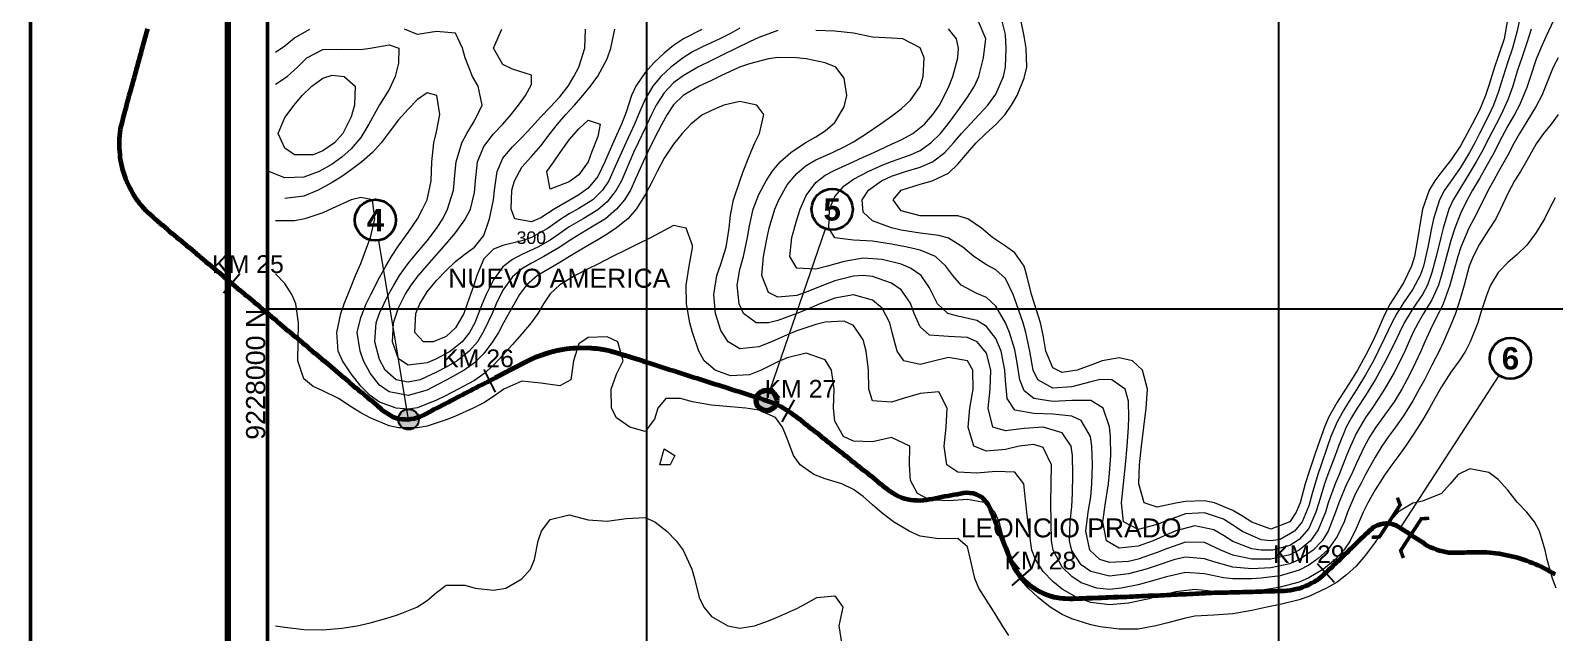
# Model space of a CAD drawing. Header units: metres. Extents: x 360050 to 393690, y 9180000 to 9233950.
# Drawn here: x 360050 to 364873, y 9226974 to 9228881 of the extents above; entities that cross this region are included whole.
import ezdxf
from ezdxf.enums import TextEntityAlignment as Align

# ---------------------------------------------------------------- set-up
doc = ezdxf.new("R2010")
doc.units = ezdxf.units.M
doc.header["$LTSCALE"] = 0.25
for name, color, linetype in [('CUADRICULA', 9, 'CONTINUOUS'), ('LOCALIDADES', 7, 'CONTINUOUS'), ('PROGRESIVAS', 5, 'CONTINUOUS'), ('TEXTOS', 7, 'CONTINUOUS')]:
    doc.layers.add(name, color=color, linetype=linetype)
for name, color, linetype, lineweight in [('CURVAS', 9, 'CONTINUOUS', 9), ('CURVAS-MAESTRAS', 8, 'CONTINUOUS', 18), ('EJE-VIA', 5, 'CONTINUOUS', 60), ('LLAMADAS', 30, 'CONTINUOUS', 18), ('MARCO', 7, 'CONTINUOUS', 50), ('TITULOS', 160, 'CONTINUOUS', 35)]:
    doc.layers.add(name, color=color, linetype=linetype, lineweight=lineweight)
doc.layers.add('R-INTERFERENCIAS', color=3, linetype='CONTINUOUS', true_color=0x00c800)
doc.layers.add('R-PUENTES', color=1, linetype='CONTINUOUS', true_color=0xe60000)
doc.layers.add('R-INUNDACION', color=150, linetype='CONTINUOUS', lineweight=100, true_color=0x286edc)
doc.layers.add('R-PREDIOS', color=30, linetype='CONTINUOUS', lineweight=100, true_color=0xe68200)
doc.styles.get("Standard").update_dxf_attribs({"font": 'arial.ttf'})
doc.styles.add('TITULOS', font='arialbd.ttf')

msp = doc.modelspace()

# ---------------------------------------------------------------- hatches: boundary and pattern name
at = {"layer": 'R-INTERFERENCIAS'}
h = msp.add_hatch(color=256, dxfattribs=at)
edge = h.paths.add_edge_path()
edge.add_arc((361246.4, 9227649.3), 32.5, 0, 360)
at = {"layer": 'R-INUNDACION'}
h = msp.add_hatch(color=256, dxfattribs=at)
edge = h.paths.add_edge_path()
edge.add_arc((362378.9, 9227709.3), 32.5, 0, 360)

# ---------------------------------------------------------------- linework, layer by layer
at = {"layer": 'CUADRICULA'}
for p, q in [((362000, 9223300), (362000, 9233550)), ((364000, 9223300), (364000, 9233550)), ((360800, 9228000), (375100, 9228000))]:
    msp.add_line(p, q, dxfattribs=at)
at = {"layer": 'CURVAS'}
for points in [[(360825, 9228812.9), (360855, 9228832.2), (360885, 9228858.5), (360933.5, 9228885)], [(364884.6, 9228615), (364862, 9228585), (364837.9, 9228555), (364815, 9228522.3), (364785, 9228469.2), (364765.2, 9228435), (364746.7, 9228405), (364725, 9228365.1), (364702.4, 9228315), (364686.8, 9228285), (364665, 9228251.2), (364635, 9228204.3), (364615.7, 9228165), (364603, 9228135), (364586.5, 9228075), (364575, 9228034.1), (364559.8, 9227985), (364545, 9227948.6), (364521.8, 9227895), (364507.6, 9227865), (364485, 9227821), (364461.1, 9227775), (364445, 9227745), (364425, 9227708.6), (364395, 9227660.1), (364369.6, 9227625), (364347.5, 9227595), (364326.8, 9227565), (364305, 9227529.8), (364275.1, 9227475), (364259.6, 9227445), (364243.4, 9227415), (364217.6, 9227355), (364206.8, 9227325), (364185, 9227278.7), (364155, 9227236.3), (364125, 9227208.2), (364095, 9227187.3), (364065, 9227172.1), (364005, 9227153.6), (363945, 9227146.1), (363915, 9227143.9), (363855, 9227143.9), (363825, 9227147.2), (363765, 9227159.9), (363705, 9227164.1), (363645, 9227150.5), (363615, 9227141.7), (363555, 9227125.7), (363501.8, 9227115), (363465, 9227111), (363424.6, 9227115), (363375, 9227131.8), (363345, 9227151.5), (363315, 9227181.7), (363286.3, 9227235), (363280.7, 9227265), (363279.5, 9227325), (363278.7, 9227385), (363279.6, 9227445), (363280.6, 9227505), (363255, 9227560.2), (363225, 9227569.7), (363179.2, 9227565), (363135, 9227554.1), (363075, 9227548.4), (363035.6, 9227565), (363017.4, 9227625), (363022.8, 9227685), (363033, 9227745), (363031.7, 9227805), (363015, 9227835), (362955, 9227845.2), (362912, 9227835), (362865, 9227823.3), (362813.3, 9227835), (362792.8, 9227865), (362776.4, 9227925), (362769.1, 9227955), (362745, 9228001.5), (362715, 9228026.5), (362655, 9228044.2), (362595, 9228033.8), (362547.5, 9228015), (362505, 9227996.8), (362475, 9227984.5), (362415, 9227962.7), (362385, 9227954.7), (362346.5, 9227955), (362306.3, 9227985), (362292.6, 9228015), (362286.2, 9228075), (362295, 9228124.1), (362306.2, 9228165), (362319.3, 9228225), (362325, 9228262.4), (362336.5, 9228315), (362355, 9228361.9), (362377.8, 9228405), (362397.6, 9228435), (362422.7, 9228465), (362456.1, 9228495), (362501.8, 9228525), (362535, 9228544.9), (362565, 9228563.8), (362595, 9228589.7), (362625, 9228639), (362633.8, 9228675), (362625, 9228730.3), (362598.7, 9228765), (362565, 9228779.2), (362505, 9228791.1), (362474.4, 9228795), (362415, 9228795.5), (362385, 9228791.3), (362325, 9228775.9), (362294.1, 9228765), (362235, 9228737.9), (362205, 9228723.3), (362165.8, 9228705), (362115, 9228675.1), (362085, 9228645.8), (362064.8, 9228615), (362048.2, 9228585), (362025, 9228540.5), (362002.7, 9228495), (361988.7, 9228465), (361965, 9228411), (361948.4, 9228375), (361929.9, 9228345), (361905, 9228315), (361869.2, 9228285), (361820.3, 9228255), (361785, 9228234.1), (361755, 9228214.7), (361725, 9228194.7), (361674.6, 9228165), (361635, 9228144.2), (361605, 9228126.5), (361575, 9228101.2), (361545, 9228058.3), (361523.9, 9228015), (361510.5, 9227985), (361485, 9227929.7), (361464.4, 9227895), (361438.6, 9227865), (361400.5, 9227835), (361365, 9227814.6), (361335, 9227798.7), (361282.8, 9227775), (361245, 9227766.8), (361207.3, 9227775), (361172.9, 9227805), (361155, 9227838.9), (361140, 9227895), (361144.3, 9227955), (361155, 9227986.1), (361183.1, 9228045), (361199.6, 9228075), (361218.2, 9228105), (361245, 9228142.7), (361275, 9228179.1), (361305, 9228214.8), (361335, 9228254.2), (361354.6, 9228285), (361370.2, 9228315), (361388.2, 9228375), (361393.9, 9228435), (361397.2, 9228465), (361414.7, 9228525), (361430.5, 9228555), (361455, 9228594.7), (361479.6, 9228645), (361466.4, 9228705), (361449.1, 9228735), (361425.6, 9228795), (361417.4, 9228825), (361395, 9228873.2), (361335, 9228878.6), (361275, 9228868.4), (361233.3, 9228885)], [(362415, 9228881.7), (362355, 9228859.5), (362325, 9228845), (362284.4, 9228825), (362235, 9228800.9), (362205, 9228786.5), (362161.8, 9228765), (362115, 9228738), (362085, 9228715), (362055, 9228683.9), (362029.6, 9228645), (362014.9, 9228615), (361995, 9228572), (361973, 9228525), (361958.8, 9228495), (361935, 9228439.6), (361920.1, 9228405), (361903.9, 9228375), (361875, 9228338.1), (361845, 9228312.8), (361798.5, 9228285), (361755, 9228259.2), (361725, 9228238.3), (361695, 9228217.4), (361655.6, 9228195), (361605, 9228171.7), (361575, 9228155.9), (361545, 9228132.4), (361515, 9228091.7), (361492.2, 9228045), (361479.9, 9228015), (361455.7, 9227955), (361439.1, 9227925), (361415.7, 9227895), (361378.7, 9227865), (361335, 9227841.4), (361305, 9227828.7), (361245, 9227820.8), (361215, 9227840.7), (361195.2, 9227895), (361198.6, 9227955), (361215, 9228002.5), (361236.1, 9228045), (361255.1, 9228075), (361277.6, 9228105), (361305, 9228136.9), (361335, 9228170.7), (361365, 9228205), (361395, 9228240.6), (361425, 9228281.9), (361442, 9228315), (361455, 9228367.9), (361458.1, 9228405), (361464.7, 9228465), (361485, 9228514.3), (361515, 9228553.6), (361545, 9228585), (361571.5, 9228615), (361594.7, 9228645), (361616, 9228675), (361635, 9228710.3), (361635, 9228740.1), (361575, 9228758.3), (361545, 9228773.8), (361515, 9228825), (361541.1, 9228885)], [(362175, 9228883.9), (362116.4, 9228855), (362085, 9228834), (362055, 9228809.2), (362025, 9228780.7), (361995, 9228748.4), (361965.5, 9228705), (361951.6, 9228675), (361935, 9228622.8), (361920.2, 9228585), (361905, 9228549.8), (361879.9, 9228495), (361867.1, 9228465), (361845, 9228419), (361815, 9228381.9), (361785, 9228360.4), (361755, 9228343.2), (361706.7, 9228315), (361665, 9228288.3), (361635, 9228275.5), (361582.9, 9228285), (361571, 9228315), (361573.4, 9228375), (361581.3, 9228405), (361605, 9228448.3), (361635, 9228482.2), (361665, 9228516.2), (361694.4, 9228555), (361717.8, 9228585), (361744.1, 9228615), (361771.8, 9228645), (361798.1, 9228675), (361822.3, 9228705), (361845, 9228736.7), (361875, 9228791.5), (361886.8, 9228825), (361899.1, 9228885)], [(364884.2, 9228795), (364869, 9228765), (364845, 9228706.8), (364832.7, 9228675), (364815, 9228641.1), (364785, 9228593.3), (364761.7, 9228555), (364745.6, 9228525), (364725, 9228486.2), (364695.9, 9228435), (364679.5, 9228405), (364663.2, 9228375), (364635, 9228320), (364617.2, 9228285), (364602, 9228255), (364576.8, 9228195), (364566.8, 9228165), (364549.8, 9228105), (364541.9, 9228075), (364520.8, 9228015), (364506.2, 9227985), (364485, 9227943.6), (364462.8, 9227895), (364449.9, 9227865), (364425, 9227811.9), (364405.9, 9227775), (364389.4, 9227745), (364365, 9227705.1), (364335, 9227662.9), (364307.4, 9227625), (364288.4, 9227595), (364271.6, 9227565), (364245, 9227508.2), (364230.1, 9227475), (364215, 9227444.1), (364190.3, 9227385), (364179.9, 9227355), (364156.1, 9227295), (364137.6, 9227265), (364109.6, 9227235), (364065.9, 9227205), (364035, 9227191.5), (363975, 9227178.9), (363915, 9227176.1), (363855, 9227180.9), (363795, 9227197.9), (363765, 9227208.1), (363705, 9227212.7), (363671.8, 9227205), (363615, 9227186), (363580.5, 9227175), (363525, 9227159.9), (363465, 9227152.9), (363405, 9227167.2), (363375, 9227188.7), (363345, 9227233.7), (363337.9, 9227265), (363339.9, 9227325), (363345, 9227373.2), (363347.4, 9227415), (363348.4, 9227475), (363348, 9227535), (363343.5, 9227565), (363315, 9227606.8), (363255, 9227624.9), (363195, 9227620.8), (363135, 9227612.8), (363095.9, 9227625), (363080.4, 9227685), (363087.3, 9227745), (363089.1, 9227805), (363075, 9227859.5), (363045.6, 9227895), (363015, 9227908.3), (362955, 9227911.5), (362895, 9227916.6), (362865, 9227942.2), (362846.8, 9227985), (362835, 9228017), (362805, 9228060.1), (362775, 9228080.9), (362715, 9228101.8), (362685, 9228105.1), (362655, 9228103.3), (362595, 9228088.4), (362559.9, 9228075), (362505, 9228052.3), (362475, 9228042.2), (362415, 9228036.6), (362385, 9228050.9), (362364.3, 9228105), (362369.7, 9228165), (362381.3, 9228225), (362387.9, 9228255), (362405.6, 9228315), (362417.9, 9228345), (362445, 9228392.3), (362475, 9228428.6), (362505, 9228453.4), (362535, 9228471.4), (362588.4, 9228495), (362625, 9228512.4), (362655, 9228528.6), (362695.8, 9228555), (362739, 9228585), (362775, 9228610.3), (362805, 9228632.8), (362835, 9228660.1), (362865, 9228704), (362874.9, 9228735), (362878.3, 9228795), (362865, 9228826.7), (362810.1, 9228855), (362775, 9228856.6), (362715, 9228860.4), (362655, 9228872.4), (362595, 9228879.5), (362535, 9228881.7)], [(364799.4, 9228885), (364785, 9228842.4), (364769.1, 9228795), (364755, 9228752.9), (364741.1, 9228705), (364725, 9228661.5), (364703.6, 9228615), (364687.8, 9228585), (364665, 9228540.5), (364641.8, 9228495), (364625.1, 9228465), (364605, 9228431.2), (364575, 9228383.2), (364552.3, 9228345), (364538.4, 9228315), (364520.4, 9228255), (364512.9, 9228225), (364498.2, 9228165), (364485, 9228114.3), (364470.6, 9228075), (364454.8, 9228045), (364425, 9228000.8), (364396.7, 9227955), (364382.1, 9227925), (364365, 9227889.1), (364338.3, 9227835), (364322.6, 9227805), (364305, 9227774.5), (364275, 9227725.3), (364248.7, 9227685), (364230.3, 9227655), (364213.6, 9227625), (364188.8, 9227565), (364178.3, 9227535), (364155.9, 9227475), (364145.2, 9227445), (364126.8, 9227385), (364118, 9227355), (364095, 9227304), (364065, 9227268.9), (364035, 9227249.6), (363980.7, 9227235), (363945, 9227234.6), (363915, 9227239.4), (363855, 9227263), (363825, 9227281.9), (363795, 9227299.1), (363735, 9227311.7), (363675, 9227296.5), (363645, 9227283.3), (363603.2, 9227265), (363555, 9227248.2), (363495, 9227241.8), (363454.7, 9227265), (363443, 9227325), (363451.7, 9227385), (363461.1, 9227445), (363465, 9227479.2), (363468.5, 9227535), (363467.9, 9227595), (363465, 9227626.1), (363445, 9227685), (363405, 9227708.9), (363345, 9227709), (363285, 9227705.9), (363225, 9227715), (363195, 9227739.5), (363181.2, 9227775), (363171.5, 9227835), (363165, 9227869.3), (363147.8, 9227925), (363135, 9227955), (363105, 9228007.7), (363075, 9228035.1), (363045, 9228048.2), (362995, 9228075), (362969.3, 9228105), (362946.6, 9228135), (362914.1, 9228165), (362865, 9228185.5), (362823.8, 9228195), (362775, 9228204.2), (362715, 9228214.2), (362655, 9228217.3), (362595, 9228224.9), (362575.9, 9228255), (362578.3, 9228315), (362595, 9228355.6), (362625, 9228388.7), (362655, 9228410), (362700.9, 9228435), (362745, 9228455), (362775, 9228466.5), (362835, 9228487.5), (362865, 9228501.1), (362899.4, 9228525), (362929.4, 9228555), (362955, 9228586.2), (362985, 9228627.2), (363015, 9228669.9), (363037.1, 9228705), (363050.6, 9228735), (363066.3, 9228795), (363073.4, 9228855), (363048.4, 9228915)], [(364762.4, 9228915), (364755, 9228880.6), (364739.9, 9228825), (364725, 9228782), (364710.2, 9228735), (364695, 9228685), (364680.1, 9228645), (364665, 9228613), (364635.8, 9228555), (364620.3, 9228525), (364604.3, 9228495), (364575, 9228447.5), (364545.4, 9228405), (364524.9, 9228375), (364508.7, 9228345), (364489.8, 9228285), (364484, 9228255), (364472.1, 9228195), (364458.2, 9228135), (364447.8, 9228105), (364425, 9228061.8), (364395, 9228018.9), (364373.6, 9227985), (364357.8, 9227955), (364335, 9227906.9), (364315.3, 9227865), (364299.7, 9227835), (364275, 9227790.7), (364247.2, 9227745), (364228.1, 9227715), (364209, 9227685), (364185, 9227641.5), (364165.5, 9227595), (364154.7, 9227565), (364134.3, 9227505), (364123.7, 9227475), (364105.9, 9227415), (364095, 9227375.1), (364074.6, 9227325), (364050.5, 9227295), (364005, 9227269), (363975, 9227264.6), (363945, 9227267.9), (363885, 9227293.8), (363855, 9227314.1), (363825, 9227332.8), (363765, 9227353.7), (363705, 9227349.8), (363645, 9227328.2), (363615, 9227316.1), (363555, 9227301), (363508.6, 9227325), (363502.2, 9227385), (363508.5, 9227445), (363515.1, 9227505), (363520.4, 9227565), (363524.4, 9227625), (363525.9, 9227655), (363525, 9227706.8), (363513.8, 9227745), (363471.8, 9227775), (363435, 9227775.2), (363405, 9227768), (363345, 9227752.3), (363285, 9227748.3), (363237.4, 9227775), (363222.8, 9227805), (363212, 9227865), (363200, 9227925), (363191.1, 9227955), (363170.4, 9228015), (363159.6, 9228045), (363135, 9228095.6), (363105, 9228123), (363075, 9228139.4), (363035, 9228165), (363000.9, 9228195), (362955, 9228223.7), (362925, 9228231.7), (362865, 9228239.3), (362805, 9228248.6), (362775, 9228255.8), (362715, 9228278.2), (362685, 9228305.8), (362681.9, 9228345), (362702.3, 9228375), (362742.9, 9228405), (362775, 9228419.9), (362819.5, 9228435), (362865, 9228448.1), (362904.2, 9228465), (362943.1, 9228495), (362970.7, 9228525), (362996.3, 9228555), (363023.2, 9228585), (363052.1, 9228615), (363079.7, 9228645), (363105, 9228679.9), (363129.2, 9228735), (363135.3, 9228765), (363137.9, 9228825), (363135, 9228868.8), (363123.8, 9228915)], [(364724.2, 9228915), (364713.6, 9228855), (364695, 9228798.4), (364683, 9228765), (364665, 9228707.1), (364654.4, 9228675), (364635, 9228629), (364612.4, 9228585), (364596.5, 9228555), (364575, 9228515.8), (364545, 9228470.8), (364516.8, 9228435), (364494, 9228405), (364476.2, 9228375), (364455, 9228315.6), (364449.3, 9228285), (364440.4, 9228225), (364429.3, 9228165), (364420.8, 9228135), (364395, 9228081.8), (364371.4, 9228045), (364353.3, 9228015), (364335, 9227980.4), (364310.3, 9227925), (364296.7, 9227895), (364275, 9227851.9), (364249.1, 9227805), (364230.9, 9227775), (364211.4, 9227745), (364185, 9227703.8), (364157.9, 9227655), (364145, 9227625), (364125, 9227569.1), (364113.6, 9227535), (364095, 9227480.6), (364084.2, 9227445), (364067.6, 9227385), (364055, 9227355), (364035, 9227324.7), (363975, 9227301.9), (363915, 9227323.5), (363885, 9227342.5), (363855, 9227360.6), (363796.6, 9227385), (363765, 9227391), (363705, 9227389.7), (363675, 9227383.6), (363615, 9227371.8), (363574.2, 9227385), (363557.5, 9227445), (363560, 9227505), (363565.7, 9227565), (363572.8, 9227625), (363580.5, 9227685), (363584.7, 9227745), (363569.2, 9227805), (363537.4, 9227835), (363495, 9227844.8), (363441.9, 9227835), (363405, 9227821.3), (363362.8, 9227805), (363315, 9227798.4), (363285, 9227812.3), (363263.2, 9227865), (363255, 9227916.1), (363246.7, 9227955), (363227.1, 9228015), (363217.6, 9228045), (363202.7, 9228105), (363194.3, 9228135), (363165, 9228176.8), (363135, 9228197.9), (363093.9, 9228225), (363059.5, 9228255), (363016.4, 9228285), (362985, 9228294.3), (362925, 9228294.4), (362865, 9228293.7), (362805, 9228309.8), (362779.9, 9228345), (362805, 9228375.5), (362865, 9228394.2), (362903.7, 9228405), (362955, 9228429.4), (362985, 9228458), (363015, 9228494.2), (363042.2, 9228525), (363073.4, 9228555), (363105, 9228583.5), (363134.2, 9228615), (363154.9, 9228645), (363172, 9228675), (363195, 9228730), (363202.8, 9228765), (363200.9, 9228825), (363195, 9228863.4), (363183.7, 9228915)], [(361125, 9228825.3), (361185, 9228835.8), (361215.2, 9228825), (361215, 9228777.7), (361204, 9228735), (361185, 9228694.8), (361155, 9228645.3), (361137.2, 9228615), (361120.6, 9228585), (361095, 9228542.8), (361065, 9228506.2), (361035, 9228479.5), (361005, 9228458.1), (360963.5, 9228435), (360915, 9228416.3), (360855, 9228414.9), (360803.8, 9228435)], [(360825, 9228711.4), (360862.6, 9228735), (360894.5, 9228765), (360925, 9228795), (360975, 9228821), (361035, 9228821.6), (361095, 9228821), (361125, 9228825.3)], [(361005, 9228739.4), (361042.6, 9228735), (361077.1, 9228705), (361075.7, 9228645), (361065, 9228608.1), (361038.9, 9228555), (361011.7, 9228525), (360975, 9228499.9), (360945, 9228487.7), (360885, 9228487.3), (360855, 9228508.1), (360834.3, 9228555), (360855, 9228605.3), (360884, 9228645), (360910.1, 9228675), (360940.1, 9228705), (360975, 9228730.5), (361005, 9228739.4)], [(364875, 9228351.4), (364855.6, 9228315), (364840.8, 9228285), (364815, 9228241), (364785, 9228201.7), (364755, 9228172.1), (364725, 9228145.9), (364695, 9228115.1), (364670.5, 9228075), (364658.4, 9228045), (364639.1, 9227985), (364630, 9227955), (364606.2, 9227895), (364591, 9227865), (364571, 9227835), (364545, 9227798.5), (364515, 9227752.7), (364493.8, 9227715), (364477.2, 9227685), (364455, 9227646.4), (364425, 9227599.1), (364401.2, 9227565), (364379.7, 9227535), (364358.1, 9227505), (364335, 9227472.4), (364305, 9227425.7), (364282.3, 9227385), (364267.8, 9227355), (364245, 9227303.8), (364226.2, 9227265), (364205.8, 9227235), (364178.6, 9227205), (364142.1, 9227175), (364095, 9227147.2), (364065, 9227133.9), (364005, 9227118.1), (363975, 9227113.1), (363915, 9227104.6), (363855, 9227100.6), (363795, 9227104), (363735, 9227110.3), (363675, 9227103.4), (363615, 9227088), (363585, 9227080.4), (363525, 9227067.7), (363465, 9227062.1), (363405, 9227068.9), (363361, 9227085), (363315, 9227111.1), (363285, 9227135.7), (363255, 9227168), (363230.3, 9227205), (363218.8, 9227235), (363209.9, 9227295), (363202.8, 9227355), (363196.7, 9227415), (363193.2, 9227445), (363165, 9227482.6), (363105, 9227484.5), (363045, 9227479.2), (362985, 9227482.5), (362949.6, 9227505), (362941, 9227565), (362947.9, 9227625), (362950.8, 9227685), (362925, 9227736.9), (362865, 9227731.7), (362811.9, 9227715), (362775, 9227703.5), (362715, 9227707.8), (362702.5, 9227745), (362701.7, 9227805), (362694.8, 9227865), (362685, 9227901.4), (362655, 9227946.9), (362625, 9227960.9), (362565, 9227957.7), (362535, 9227949.8), (362475, 9227929.4), (362445, 9227916.8), (362395.3, 9227895), (362355, 9227878.7), (362295, 9227872.5), (362257.4, 9227895), (362235, 9227930.6), (362217.8, 9227985), (362212.2, 9228045), (362222.4, 9228105), (362235, 9228141.3), (362251.6, 9228195), (362260.5, 9228255), (362265, 9228296), (362274.4, 9228345), (362295, 9228404.5), (362305.7, 9228435), (362325, 9228485.7), (362342, 9228525), (362357.1, 9228555), (362370.4, 9228615), (362348.3, 9228645), (362295, 9228656.3), (362244.4, 9228645), (362205, 9228627.7), (362175, 9228613), (362139.8, 9228585), (362112.2, 9228555), (362085, 9228521), (362055, 9228476.6), (362032.7, 9228435), (362017.9, 9228405), (361995, 9228360.6), (361966.3, 9228315), (361939.9, 9228285), (361905, 9228256.3), (361875, 9228235.8), (361845, 9228218.1), (361805.3, 9228195), (361755.7, 9228165), (361725, 9228146), (361695, 9228128.9), (361654.5, 9228105), (361619.7, 9228075), (361597.7, 9228045), (361575, 9228006.2), (361546.9, 9227955), (361530.8, 9227925), (361512, 9227895), (361485, 9227858.5), (361455, 9227828.3), (361422.2, 9227805), (361367.4, 9227775), (361335, 9227757.4), (361305, 9227742.2), (361245, 9227724.7), (361185, 9227736.7), (361155, 9227757.9), (361125, 9227795.8), (361104.3, 9227835), (361092.9, 9227865), (361084.2, 9227925), (361095, 9227972.5), (361112, 9228015), (361127.3, 9228045), (361155, 9228098.3), (361174.7, 9228135), (361192.5, 9228165), (361215, 9228199.3), (361245, 9228241.4), (361275, 9228285), (361290.9, 9228315), (361305, 9228345.2), (361318.2, 9228405), (361320.4, 9228465), (361326.7, 9228525), (361335, 9228560), (361345.3, 9228615), (361336, 9228675), (361305, 9228684.3), (361275, 9228662.4), (361245, 9228632), (361215, 9228598.5), (361185, 9228559.7), (361159.7, 9228525), (361132.7, 9228495), (361098.3, 9228465), (361065, 9228440), (361035, 9228419), (361005, 9228399.7), (360960.7, 9228375), (360915, 9228356.1), (360855, 9228348.7)], [(361815, 9228596.7), (361853.3, 9228585), (361845, 9228545.8), (361825.1, 9228495), (361814.4, 9228465), (361785, 9228424.5), (361755, 9228402.3), (361695, 9228378.8), (361684.5, 9228435), (361706.1, 9228465), (361726.2, 9228495), (361755, 9228535.1), (361785, 9228570.2), (361815, 9228596.7)], [(364877.7, 9227115), (364866.5, 9227145), (364849.5, 9227205), (364843.2, 9227235), (364825.1, 9227295), (364809.2, 9227325), (364785, 9227355), (364755, 9227387.5), (364725, 9227424.8), (364695, 9227458.9), (364665, 9227480.6), (364605, 9227492.9), (364567.8, 9227475), (364542.7, 9227445), (364515, 9227414.7), (364455, 9227390.6), (364425, 9227383.6), (364377.5, 9227355), (364351.1, 9227325), (364329.6, 9227295), (364305, 9227260.1), (364275, 9227219.2), (364245, 9227184.8), (364215, 9227156.7), (364185, 9227134.2), (364151.4, 9227115), (364095, 9227088.8), (364065, 9227078.2), (364005, 9227062.7), (363962.4, 9227055), (363915, 9227044), (363855, 9227033.9), (363795, 9227029.2), (363735, 9227025.5), (363705, 9227020.2), (363645, 9227003.6), (363611.5, 9226995), (363555, 9226984.8), (363495, 9226984.4), (363435, 9226991.8), (363405, 9226998.2), (363345, 9227017.5), (363315, 9227031.7), (363277.3, 9227055), (363238.9, 9227085), (363207.7, 9227115), (363181.1, 9227145), (363160.2, 9227175), (363137, 9227235), (363131.1, 9227265), (363115.8, 9227325), (363102.1, 9227355), (363073.1, 9227385), (363015, 9227396), (362955, 9227391.2), (362895, 9227394.4), (362857, 9227415), (362835, 9227455.5), (362831.5, 9227505), (362832.5, 9227565), (362775, 9227592), (362715, 9227578.4), (362655, 9227580.1), (362623, 9227595), (362595, 9227644), (362590.7, 9227685), (362593, 9227745), (362584.9, 9227805), (362565, 9227837.5), (362505, 9227858.8), (362445, 9227844.7), (362415, 9227831.6), (362362.6, 9227805), (362325, 9227790.4), (362265, 9227787.7), (362216.8, 9227805), (362182.3, 9227835), (362164.7, 9227865), (362145, 9227925), (362136.9, 9227955), (362126, 9228015), (362124.7, 9228075), (362134, 9228135), (362145, 9228193), (362145, 9228199.8), (362124.9, 9228255), (362085, 9228263.1), (362055, 9228248), (362013.7, 9228225), (361965, 9228201.2), (361935, 9228186.3), (361892.1, 9228165), (361845, 9228141.3), (361815, 9228126.3), (361773.2, 9228105), (361725, 9228075.2), (361695, 9228046.7), (361673.4, 9228015), (361655.6, 9227985), (361634.7, 9227955), (361605, 9227920.1), (361575, 9227887), (361545, 9227853.1), (361515, 9227820.8), (361485, 9227793.4), (361455, 9227772.3), (361403.9, 9227745), (361365, 9227725.1), (361335, 9227709.9), (361275, 9227686.2), (361245, 9227681.3), (361206.8, 9227685), (361155, 9227704), (361125, 9227725.2), (361095, 9227755), (361065, 9227793.4), (361036.9, 9227835), (361023.7, 9227865), (361019.2, 9227925), (361032.5, 9227985), (361042.4, 9228015), (361065, 9228070.3), (361078.9, 9228105), (361095, 9228142.8), (361114.7, 9228195), (361125.8, 9228225), (361139.6, 9228285), (361132, 9228345), (361095, 9228352.5), (361065, 9228344.6), (361005, 9228317.4), (360975, 9228303.3), (360918.4, 9228285), (360885, 9228278.3), (360825, 9228278.5)]]:
    msp.add_lwpolyline(points, dxfattribs=at)
at = {"layer": 'CURVAS-MAESTRAS'}
for points in [[(362295, 9228888.4), (362265, 9228871.6), (362231.8, 9228855), (362175, 9228828.8), (362145, 9228813.3), (362115, 9228794.6), (362076.6, 9228765), (362044.4, 9228735), (362019.2, 9228705), (361995, 9228663.7), (361974.2, 9228615), (361961.7, 9228585), (361935, 9228527.6), (361919.8, 9228495), (361905, 9228459.9), (361880.1, 9228405), (361860.1, 9228375), (361829.2, 9228345), (361785, 9228317.4), (361755, 9228300.6), (361725, 9228281.3), (361687.9, 9228255), (361635, 9228225), (361605, 9228215), (361545, 9228199.7), (361515, 9228188.9), (361485, 9228157.9), (361462.9, 9228105), (361453.2, 9228075), (361432.4, 9228015), (361421.3, 9227985), (361395, 9227939.4), (361365, 9227912.2), (361324.8, 9227895), (361293.4, 9227895), (361266.3, 9227925), (361269.8, 9227985), (361281.6, 9228015), (361305, 9228053.6), (361335, 9228089.8), (361365, 9228121), (361395, 9228149.1), (361425, 9228172.9), (361455, 9228195.1), (361485, 9228231.8), (361502.6, 9228285), (361514.8, 9228345), (361518.3, 9228375), (361527.2, 9228435), (361545, 9228476.9), (361575, 9228513.1), (361605, 9228542.5), (361635, 9228574.9), (361665, 9228608.1), (361695, 9228638.9), (361725, 9228670.9), (361751.2, 9228705), (361769.5, 9228735), (361785.5, 9228765), (361804.4, 9228825), (361806.3, 9228885)], [(364870.8, 9228915), (364845, 9228861.6), (364829.8, 9228825), (364815, 9228790.4), (364796.5, 9228735), (364785, 9228700.7), (364762.1, 9228645), (364745.8, 9228615), (364725, 9228579.3), (364696.6, 9228525), (364681.6, 9228495), (364664.8, 9228465), (364635, 9228412.5), (364613.7, 9228375), (364596.8, 9228345), (364575, 9228301.2), (364557.9, 9228255), (364545, 9228215.7), (364530.7, 9228165), (364515, 9228105.9), (364505.7, 9228075), (364485, 9228028.6), (364458.7, 9227985), (364441.2, 9227955), (364425, 9227923.2), (364399, 9227865), (364384.7, 9227835), (364365, 9227797.8), (364335, 9227745), (364316.2, 9227715), (364295.7, 9227685), (364274.7, 9227655), (364245, 9227604.3), (364227.3, 9227565), (364215, 9227534.8), (364191, 9227475), (364178.4, 9227445), (364156.8, 9227385), (364147.7, 9227355), (364125, 9227299.9), (364100.3, 9227265), (364065, 9227235.5), (364035, 9227220.2), (363975, 9227206.5), (363915, 9227206.7), (363855, 9227219), (363816.7, 9227235), (363765, 9227258.9), (363705, 9227260.4), (363645, 9227239.8), (363615, 9227227.6), (363555, 9227206.4), (363525, 9227198.8), (363465, 9227195.7), (363434.2, 9227205), (363402.5, 9227235), (363389.4, 9227295), (363397.1, 9227355), (363405, 9227404.3), (363408.8, 9227445), (363410.7, 9227505), (363409.2, 9227565), (363404.5, 9227595), (363375, 9227645.5), (363345, 9227660), (363285, 9227666.3), (363225, 9227668), (363165, 9227679), (363140.5, 9227715), (363135, 9227774), (363133.1, 9227805), (363121.8, 9227865), (363105, 9227905.1), (363075, 9227944), (363045, 9227962.6), (362985, 9227975.9), (362952.7, 9227985), (362920.6, 9228015), (362895, 9228066.5), (362869.1, 9228105), (362835, 9228128.9), (362805, 9228140.6), (362745, 9228155.6), (362685, 9228159.8), (362625, 9228149.9), (362572.6, 9228135), (362535, 9228125.7), (362475, 9228128), (362452.7, 9228165), (362459.1, 9228225), (362475, 9228281.3), (362485.9, 9228315), (362505, 9228359), (362535, 9228399.6), (362565, 9228422.7), (362595, 9228439.3), (362653.2, 9228465), (362685, 9228479.9), (362718.3, 9228495), (362775, 9228520.7), (362805, 9228534.5), (362842, 9228555), (362878.8, 9228585), (362905.9, 9228615), (362927.1, 9228645), (362955, 9228700.3), (362968.5, 9228735), (362984.3, 9228795), (362986.7, 9228825), (362980.4, 9228855), (362955, 9228886.9)], [(363146.1, 9226965), (363125.7, 9226995), (363105, 9227030.6), (363075, 9227076.4), (363051, 9227115), (363038.4, 9227145), (363025.2, 9227205), (363015, 9227246.1), (362985, 9227271.8), (362925, 9227270.5), (362865, 9227279), (362830.9, 9227295), (362780.6, 9227325), (362745, 9227352.5), (362715, 9227379), (362685, 9227405.6), (362655, 9227426.8), (362617.5, 9227445), (362565, 9227460.8), (362529.1, 9227475), (362485.7, 9227505), (362464.6, 9227535), (362445, 9227588.4), (362430, 9227625), (362408, 9227655), (362355, 9227678.5), (362314.1, 9227685), (362265, 9227689.4), (362205, 9227694.5), (362145, 9227704.7), (362106.6, 9227715), (362060.7, 9227715), (362034.9, 9227685), (362025, 9227650), (361995, 9227611), (361946.9, 9227625), (361905, 9227654.6), (361889, 9227685), (361887.4, 9227745), (361905, 9227792.3), (361925.8, 9227835), (361908.3, 9227895), (361875, 9227911.1), (361815, 9227909.1), (361785, 9227889), (361768.4, 9227835), (361759.7, 9227775), (361725, 9227756), (361665, 9227764.1), (361605, 9227770.2), (361548.3, 9227745), (361515, 9227721.9), (361485, 9227702.1), (361451.2, 9227685), (361395, 9227659.9), (361365, 9227648.1), (361305, 9227628.3), (361275, 9227622.5), (361215, 9227622.5), (361185, 9227628.9), (361125, 9227654.3), (361095, 9227669.7), (361065, 9227689.3), (361024.8, 9227715), (360975, 9227739.6), (360945, 9227753.6), (360915, 9227778.3), (360896, 9227835), (360896.7, 9227895), (360898.2, 9227955), (360889.2, 9228015), (360876.8, 9228045), (360855, 9228079.9), (360825, 9228110)], [(362055, 9227555.6), (362088.6, 9227535), (362074.1, 9227505), (362041.8, 9227505), (362055, 9227555.6)], [(360825, 9226995.1), (360855, 9226990.8), (360915, 9226984.3), (360975, 9226983.2), (361035, 9226988.5), (361084.3, 9226995), (361125, 9227004.6), (361185, 9227021.6), (361215, 9227031.5), (361272.2, 9227055), (361305, 9227075.2), (361335, 9227101.5), (361365, 9227124.6), (361425, 9227123.8), (361457.5, 9227115), (361515, 9227108.2), (361553.9, 9227115), (361605, 9227143.8), (361632.5, 9227175), (361644.5, 9227205), (361656.4, 9227265), (361667.4, 9227295), (361695, 9227332.2), (361755, 9227347), (361815, 9227331.5), (361875, 9227327), (361935, 9227335), (361995, 9227338.6), (362025.9, 9227325), (362063.7, 9227295), (362093.1, 9227265), (362115.4, 9227235), (362143.3, 9227175), (362151.6, 9227145), (362166.6, 9227085), (362180.7, 9227055), (362205, 9227024.7), (362256.3, 9226995), (362295, 9226988.2), (362340.9, 9226995), (362385, 9227011.4), (362418.2, 9227025), (362475, 9227050.1), (362505, 9227066.4), (362538.5, 9227085), (362595, 9227090.9), (362620.6, 9227055), (362608.1, 9226995), (362617.4, 9226935)]]:
    msp.add_lwpolyline(points, dxfattribs=at)
at = {"layer": 'EJE-VIA'}
msp.add_lwpolyline([(360420.1, 9228887), (360417.5, 9228877.3), (360415, 9228867.6), (360412.4, 9228858), (360409.9, 9228848.3), (360407.1, 9228838.7), (360404.3, 9228829.1), (360401.5, 9228819.5), (360398.8, 9228809.9), (360396.1, 9228800.2), (360393.5, 9228790.6), (360390.8, 9228780.9), (360388.2, 9228771.3), (360385.5, 9228761.7), (360383.1, 9228751.9), (360380.7, 9228742.2), (360377.9, 9228732.7), (360375.1, 9228723), (360372.5, 9228713.4), (360369.8, 9228703.8), (360367.1, 9228694.1), (360364.4, 9228684.5), (360361.7, 9228674.9), (360358.9, 9228665.3), (360356.2, 9228655.7), (360353.9, 9228645.9), (360351.3, 9228636.2), (360348.7, 9228626.6), (360346.1, 9228617), (360343.4, 9228607.3), (360340.9, 9228597.7), (360338.7, 9228587.9), (360336.4, 9228578.1), (360334.3, 9228568.4), (360333.2, 9228558.4), (360332.2, 9228548.5), (360331.1, 9228538.6), (360330.9, 9228528.6), (360330.6, 9228518.6), (360330.3, 9228508.6), (360331.5, 9228498.7), (360332.4, 9228488.7), (360333.1, 9228478.7), (360334.8, 9228468.9), (360336.8, 9228459.1), (360338.8, 9228449.3), (360341.5, 9228439.7), (360344.5, 9228430.1), (360347.5, 9228420.6), (360351, 9228411.2), (360354.9, 9228402), (360358.8, 9228392.8), (360363.5, 9228384), (360368.2, 9228375.2), (360372.8, 9228366.3), (360377.7, 9228357.6), (360383.5, 9228349.4), (360389.2, 9228341.2), (360395.2, 9228333.2), (360401.9, 9228325.8), (360408.4, 9228318.3), (360415.2, 9228310.9), (360422.4, 9228304), (360429.8, 9228297.2), (360437.2, 9228290.5), (360444.7, 9228283.9), (360452.3, 9228277.4), (360459.8, 9228270.8), (360467.6, 9228264.5), (360475.4, 9228258.3), (360482.7, 9228251.5), (360490.3, 9228245), (360498.1, 9228238.7), (360505.8, 9228232.3), (360513.5, 9228226), (360521.3, 9228219.7), (360529, 9228213.3), (360536.5, 9228206.7), (360543.9, 9228200), (360551.8, 9228193.8), (360559.5, 9228187.5), (360567.1, 9228181), (360574.7, 9228174.5), (360582.3, 9228168), (360590, 9228161.5), (360597.6, 9228155), (360605.3, 9228148.7), (360613.2, 9228142.5), (360620.8, 9228136.1), (360628.4, 9228129.6), (360636, 9228123.1), (360643.7, 9228116.6), (360651.3, 9228110.1), (360658.9, 9228103.7), (360666.5, 9228097.2), (360674.3, 9228090.9), (360681.5, 9228084.4), (360689.1, 9228077.9), (360696.8, 9228071.5), (360704.5, 9228065.2), (360712.3, 9228058.9), (360720, 9228052.5), (360727.7, 9228046.2), (360735.5, 9228039.9), (360743, 9228033.2), (360750.4, 9228026.6), (360758.3, 9228020.4), (360766, 9228014), (360773.6, 9228007.5), (360781.2, 9228001), (360788.8, 9227994.6), (360796.4, 9227988.1), (360804, 9227981.6), (360811.8, 9227975.3), (360819.6, 9227969), (360827, 9227962.3), (360834.5, 9227955.7), (360842.2, 9227949.3), (360849.9, 9227942.9), (360857.5, 9227936.5), (360865.2, 9227930.1), (360872.9, 9227923.7), (360880.5, 9227917.2), (360888.2, 9227910.8), (360896, 9227904.6), (360903.7, 9227898.2), (360911.3, 9227891.7), (360919, 9227885.2), (360926.6, 9227878.8), (360934.2, 9227872.3), (360941.8, 9227865.8), (360949.4, 9227859.3), (360957, 9227852.8), (360964.6, 9227846.3), (360972.3, 9227839.9), (360980, 9227833.5), (360987.7, 9227827.1), (360995.3, 9227820.7), (361003, 9227814.3), (361010.7, 9227807.9), (361018.3, 9227801.4), (361025.9, 9227794.9), (361033.5, 9227788.5), (361041.2, 9227782), (361048.8, 9227775.5), (361056.4, 9227769), (361064, 9227762.5), (361071.6, 9227756), (361079.2, 9227749.6), (361087, 9227743.3), (361094.9, 9227737.1), (361102.7, 9227730.9), (361110.4, 9227724.5), (361118, 9227718.1), (361125.7, 9227711.6), (361133.3, 9227705.1), (361140.9, 9227698.6), (361148.5, 9227692.1), (361156.1, 9227685.7), (361163.2, 9227678.9), (361171.3, 9227673.1), (361179.5, 9227667.5), (361188.1, 9227662.3), (361196.9, 9227657.7), (361206.2, 9227654.1), (361215.8, 9227651.4), (361225.7, 9227650.1), (361235.7, 9227649.8), (361244.9, 9227649), (361254.7, 9227650.7), (361264.5, 9227652.5), (361274.2, 9227655.1), (361283.5, 9227658.8), (361292.6, 9227662.9), (361301.5, 9227667.4), (361310.4, 9227672), (361319.2, 9227676.7), (361328, 9227681.4), (361337, 9227685.8), (361345.9, 9227690.4), (361354.7, 9227695.1), (361363.6, 9227699.7), (361372.5, 9227704.3), (361381.3, 9227709), (361390.2, 9227713.6), (361399.1, 9227718.2), (361408, 9227722.6), (361416.8, 9227727.3), (361425.7, 9227732), (361434.5, 9227736.7), (361443.4, 9227741.3), (361452.3, 9227745.9), (361461.1, 9227750.6), (361470, 9227755.2), (361478.9, 9227759.8), (361487.8, 9227764.2), (361496.8, 9227768.7), (361505.7, 9227773.3), (361514.5, 9227777.9), (361523.4, 9227782.5), (361532.2, 9227787.2), (361541.1, 9227791.8), (361550, 9227796.5), (361558.8, 9227801.1), (361567.6, 9227805.8), (361576.6, 9227810.3), (361585.5, 9227814.8), (361594.4, 9227819.5), (361603.2, 9227824.1), (361612.1, 9227828.7), (361621, 9227833.3), (361630, 9227837.6), (361639, 9227841.9), (361648, 9227846.2), (361657.4, 9227849.6), (361666.8, 9227853), (361676.2, 9227856.4), (361685.7, 9227859.6), (361695.3, 9227862.1), (361705, 9227864.7), (361714.7, 9227867.2), (361724.5, 9227869.1), (361734.3, 9227870.8), (361744.2, 9227872.5), (361754.1, 9227873.7), (361764.1, 9227874.5), (361774.1, 9227875.3), (361784, 9227875.8), (361794, 9227875.8), (361804, 9227875.8), (361814, 9227875.5), (361824, 9227875), (361834, 9227874.4), (361844, 9227873.6), (361853.8, 9227872.1), (361863.7, 9227870.3), (361873.5, 9227868.5), (361883.3, 9227866.3), (361892.9, 9227863.6), (361902.5, 9227860.8), (361912.1, 9227857.9), (361921.7, 9227855.1), (361931.2, 9227852.2), (361940.8, 9227849.3), (361950.3, 9227846.3), (361959.9, 9227843.4), (361969.5, 9227840.4), (361979, 9227837.5), (361988.5, 9227834.3), (361997.9, 9227831), (362007.5, 9227828.2), (362017.1, 9227825.2), (362026.6, 9227822.1), (362036.1, 9227819), (362045.6, 9227815.8), (362055.1, 9227812.7), (362064.6, 9227809.6), (362074.1, 9227806.6), (362083.7, 9227803.8), (362093.3, 9227801), (362102.9, 9227798), (362112.4, 9227794.9), (362121.9, 9227791.8), (362131.4, 9227788.7), (362140.9, 9227785.6), (362150.4, 9227782.4), (362159.9, 9227779.5), (362169.5, 9227776.6), (362178.9, 9227773.3), (362188.4, 9227770.2), (362198, 9227767.2), (362207.5, 9227764.3), (362217.1, 9227761.3), (362226.7, 9227758.4), (362236.2, 9227755.4), (362245.8, 9227752.5), (362255.4, 9227749.7), (362264.1, 9227746.1), (362273.7, 9227743.2), (362283.2, 9227740.2), (362292.8, 9227737.3), (362302.3, 9227734.3), (362311.9, 9227731.4), (362321.4, 9227728.4), (362330.9, 9227725.3), (362340.3, 9227721.9), (362349.9, 9227719.1), (362359.5, 9227716.1), (362368.9, 9227712.8), (362378.3, 9227709.5), (362387.8, 9227706.2), (362397.3, 9227703), (362406.3, 9227698.8), (362415.3, 9227694.3), (362424.2, 9227689.8), (362432.8, 9227684.7), (362441.4, 9227679.7), (362450.2, 9227674.8), (362458.3, 9227669.1), (362466.5, 9227663.2), (362474.6, 9227657.4), (362482.2, 9227650.9), (362489.9, 9227644.6), (362497.8, 9227638.4), (362505.7, 9227632.2), (362513.5, 9227626), (362521.3, 9227619.8), (362529.1, 9227613.5), (362536.9, 9227607.3), (362544.7, 9227601), (362552.5, 9227594.8), (362560.4, 9227588.6), (362568.2, 9227582.4), (362576.1, 9227576.2), (362583.9, 9227570), (362591.8, 9227563.7), (362599.5, 9227557.5), (362607.4, 9227551.2), (362615.2, 9227545), (362623, 9227538.8), (362630.8, 9227532.5), (362638.7, 9227526.4), (362646.5, 9227520.2), (362654.4, 9227514), (362662.2, 9227507.7), (362670, 9227501.5), (362677.8, 9227495.2), (362685.6, 9227489), (362693.4, 9227482.7), (362701.3, 9227476.5), (362709.1, 9227470.3), (362716.3, 9227463.8), (362724.2, 9227457.7), (362732, 9227451.5), (362739.9, 9227445.3), (362747.7, 9227439.1), (362755.6, 9227432.9), (362763.4, 9227426.7), (362771.8, 9227421.3), (362780, 9227415.5), (362788.1, 9227410.5), (362797.1, 9227406.1), (362806.3, 9227402.2), (362815.8, 9227399.1), (362825.4, 9227396.4), (362835.3, 9227394.9), (362845.1, 9227393.3), (362855.1, 9227393.1), (362865.1, 9227392.5), (362875.1, 9227393.4), (362885, 9227394.6), (362894.8, 9227396.2), (362904.7, 9227398.2), (362914.5, 9227400.1), (362924.3, 9227402), (362934.1, 9227403.9), (362943.9, 9227405.8), (362953.8, 9227407.5), (362963.6, 9227409.2), (362973.5, 9227410.9), (362983.3, 9227412.8), (362993.1, 9227414.6), (363003, 9227416.4), (363012.9, 9227417.5), (363022.8, 9227416.9), (363032.7, 9227415.3), (363042.4, 9227413), (363050.6, 9227408.2), (363059.3, 9227403.8), (363066.7, 9227397.1), (363073.4, 9227389.7), (363079.4, 9227381.7), (363083.8, 9227372.8), (363087.6, 9227363.5), (363091.3, 9227354.2), (363095.3, 9227345.1), (363098.9, 9227335.7), (363102.5, 9227326.4), (363106.3, 9227317.1), (363110.1, 9227307.9), (363113.8, 9227298.6), (363117.6, 9227289.4), (363121.4, 9227280.1), (363125, 9227270.8), (363128.4, 9227261.4), (363132.3, 9227252.2), (363136.1, 9227242.9), (363139.7, 9227233.6), (363143.3, 9227224.3), (363146.8, 9227214.9), (363150.5, 9227205.6), (363155, 9227196.7), (363159.6, 9227187.8), (363164.5, 9227179.1), (363169.6, 9227170.5), (363175, 9227162.1), (363181.2, 9227154.3), (363187.8, 9227146.8), (363194.4, 9227139.2), (363201.8, 9227132.6), (363209.4, 9227126), (363217.3, 9227119.9), (363225.8, 9227114.8), (363233.7, 9227109.2), (363242.4, 9227104.3), (363251.5, 9227100.1), (363260.5, 9227095.9), (363269.9, 9227092.4), (363279.4, 9227089.4), (363288.9, 9227086.3), (363298.8, 9227084.7), (363308.7, 9227083), (363318.6, 9227082.2), (363328.6, 9227081.6), (363338.6, 9227081.2), (363348.6, 9227081.1), (363358.6, 9227081.5), (363368.6, 9227081.9), (363378.5, 9227082.3), (363388.5, 9227082.8), (363398.5, 9227083.3), (363408.5, 9227083.5), (363418.5, 9227083.6), (363428.5, 9227084), (363438.5, 9227084.4), (363448.5, 9227084.8), (363458.5, 9227085.3), (363468.5, 9227085.7), (363478.5, 9227086.2), (363488.5, 9227086.7), (363498.4, 9227087.3), (363508.4, 9227087.7), (363518.4, 9227087.7), (363528.4, 9227088.3), (363538.4, 9227088.8), (363548.4, 9227089.3), (363558.4, 9227089.8), (363568.4, 9227090.2), (363578.4, 9227090.2), (363587.5, 9227091.1), (363597.5, 9227091.2), (363607.5, 9227091.6), (363617.5, 9227092), (363627.5, 9227092.4), (363637.5, 9227092.8), (363647.5, 9227093.3), (363657.5, 9227093.7), (363667.4, 9227094.3), (363677.4, 9227094.9), (363687.4, 9227095.4), (363697.4, 9227095.8), (363707.4, 9227096.2), (363717.4, 9227096.7), (363727.4, 9227097.1), (363737.4, 9227097.5), (363747.3, 9227098), (363757.3, 9227098.5), (363767.3, 9227099.1), (363777.3, 9227099.6), (363787.3, 9227100.1), (363797.3, 9227100.5), (363807.3, 9227100.9), (363817.3, 9227101.2), (363827.3, 9227101.2), (363837.3, 9227101.4), (363847.2, 9227101.9), (363857.2, 9227102.1), (363867.2, 9227102.1), (363877.2, 9227102.4), (363887.2, 9227102.7), (363897.2, 9227103), (363907.2, 9227103.3), (363917.2, 9227103.6), (363927.2, 9227103.9), (363937.2, 9227104.5), (363947.2, 9227104.6), (363957.2, 9227104.7), (363967.2, 9227105), (363977.2, 9227105.2), (363987.2, 9227105.5), (363997.2, 9227105.8), (364007.2, 9227106.1), (364017.2, 9227106.5), (364027.1, 9227107.7), (364037, 9227108.8), (364046.9, 9227110.1), (364056.7, 9227112.2), (364066.4, 9227114.6), (364075.8, 9227118.1), (364085.2, 9227121.6), (364094.3, 9227125.7), (364103.2, 9227130.1), (364111.8, 9227135.2), (364120.4, 9227140.4), (364128.8, 9227145.7), (364136.5, 9227152.1), (364144.1, 9227158.7), (364151.5, 9227165.4), (364158.5, 9227172.4), (364165.6, 9227179.5), (364172.8, 9227186.5), (364180.1, 9227193.3), (364187.5, 9227200.1), (364194.8, 9227206.9), (364201.9, 9227213.9), (364209, 9227220.9), (364216.2, 9227227.9), (364223.3, 9227234.9), (364230.5, 9227241.9), (364237.6, 9227248.9), (364244.7, 9227256), (364252, 9227262.5), (364259.1, 9227269.5), (364266.2, 9227276.5), (364273.4, 9227283.5), (364280.6, 9227290.5), (364287.7, 9227297.4), (364295.4, 9227303.8), (364303.5, 9227309.6), (364312.4, 9227314.1), (364321.9, 9227317), (364331.7, 9227319.1), (364341.6, 9227320.4), (364351.5, 9227319.4), (364361.3, 9227317.3), (364370.8, 9227314.2), (364379.6, 9227309.5), (364388, 9227304.1), (364396.3, 9227298.5), (364404.6, 9227293), (364412.9, 9227287.4), (364421.3, 9227281.9), (364429.7, 9227276.5), (364438, 9227271), (364446.4, 9227265.5), (364454.8, 9227260), (364463, 9227254.4), (364471.6, 9227249.3), (364480.6, 9227244.9), (364489.7, 9227240.9), (364498.9, 9227237), (364508.5, 9227234.2), (364518.2, 9227231.5), (364528, 9227229.7), (364537.8, 9227228.1), (364547.8, 9227227.4), (364557.8, 9227227.4), (364567.8, 9227227.4), (364577.8, 9227227.5), (364587.8, 9227227.9), (364597.8, 9227228.4), (364607.8, 9227228.9), (364617.8, 9227229.1), (364627.8, 9227229.1), (364637.8, 9227229.1), (364647.8, 9227229.1), (364657.7, 9227228.3), (364667.7, 9227227.2), (364677.6, 9227226.5), (364687.6, 9227225.8), (364697.5, 9227224.2), (364707.3, 9227222.3), (364717.1, 9227220.4), (364726.9, 9227218.6), (364736.6, 9227216.3), (364746.4, 9227214), (364756.1, 9227211.7), (364765.7, 9227208.9), (364775.1, 9227205.5), (364784.5, 9227202), (364793.8, 9227198.5), (364803.2, 9227195), (364812.5, 9227191.2), (364821.6, 9227187.2), (364830.6, 9227182.9), (364839.6, 9227178.4), (364848.3, 9227173.6), (364857.1, 9227168.8), (364865.8, 9227163.9), (364874.5, 9227158.9)], dxfattribs=at)
at = {"layer": 'LLAMADAS'}
for p, q in [((362378.9, 9227709.3), (362565.7, 9228253.1)), ((361246.4, 9227649.3), (361152.2, 9228216.5)), ((364385.1, 9227305.9), (364698.1, 9227788.3))]:
    msp.add_line(p, q, dxfattribs=at)
at = {"layer": 'MARCO'}
for points in [[(360050, 9219100), (381075, 9219100), (381075, 9233950), (360050, 9233950)], [(360800, 9223300), (375100, 9223300), (375100, 9233550), (360800, 9233550)]]:
    msp.add_lwpolyline(points, close=True, dxfattribs=at)
at = {"layer": 'MARCO', "const_width": 20}
msp.add_lwpolyline([(360675, 9219350), (380825, 9219350), (380825, 9233700), (360675, 9233700)], close=True, dxfattribs=at)
at = {"layer": 'PROGRESIVAS'}
for p, q in [((360712.3, 9228110.6), (360660.6, 9228049.6)), ((361484.4, 9227807.3), (361520.9, 9227736.1)), ((362466.8, 9227711.3), (362427.6, 9227641.6)), ((364122.1, 9227192.7), (364175.8, 9227133.4)), ((363215.7, 9227175.7), (363155.5, 9227123))]:
    msp.add_line(p, q, dxfattribs=at)
at = {"layer": 'R-INTERFERENCIAS'}
msp.add_circle((361246.4, 9227649.3), 32.5, dxfattribs=at)
at = {"layer": 'R-INUNDACION'}
msp.add_circle((362378.9, 9227709.3), 32.5, dxfattribs=at)
at = {"layer": 'R-PREDIOS', "const_width": 15}
for points in [[(361520.4, 9227781), (361523.4, 9227782.5), (361532.2, 9227787.2), (361541.1, 9227791.8), (361550, 9227796.5), (361558.8, 9227801.1), (361567.6, 9227805.8), (361576.6, 9227810.3), (361585.5, 9227814.8), (361594.4, 9227819.5), (361603.2, 9227824.1), (361612.1, 9227828.7), (361621, 9227833.3), (361630, 9227837.6), (361639, 9227841.9), (361648, 9227846.2), (361657.4, 9227849.6), (361666.8, 9227853), (361676.2, 9227856.4), (361685.7, 9227859.6), (361695.3, 9227862.1), (361705, 9227864.7), (361714.7, 9227867.2), (361724.5, 9227869.1), (361734.3, 9227870.8), (361744.2, 9227872.5), (361754.1, 9227873.7), (361764.1, 9227874.5), (361774.1, 9227875.3), (361784, 9227875.8), (361794, 9227875.8), (361804, 9227875.8), (361814, 9227875.5), (361824, 9227875), (361834, 9227874.4), (361844, 9227873.6), (361853.8, 9227872.1), (361863.7, 9227870.3), (361873.5, 9227868.5), (361883.3, 9227866.3), (361892.9, 9227863.6), (361902.5, 9227860.8), (361912.1, 9227857.9), (361921.7, 9227855.1), (361931.2, 9227852.2), (361940.8, 9227849.3), (361950.3, 9227846.3), (361959.9, 9227843.4), (361969.5, 9227840.4), (361979, 9227837.5), (361988.5, 9227834.3), (361994.7, 9227832.1)], [(363112.6, 9227301.8), (363113.8, 9227298.6), (363117.6, 9227289.4), (363121.4, 9227280.1), (363125, 9227270.8), (363128.4, 9227261.4), (363132.3, 9227252.2), (363136.1, 9227242.9), (363139.7, 9227233.6), (363143.3, 9227224.3), (363146.8, 9227214.9), (363150.5, 9227205.6), (363155, 9227196.7), (363159.6, 9227187.8), (363164.5, 9227179.1), (363169.6, 9227170.5), (363175, 9227162.1), (363181.2, 9227154.3), (363187.8, 9227146.8), (363194.4, 9227139.2), (363201.8, 9227132.6), (363209.4, 9227126), (363217.3, 9227119.9), (363225.8, 9227114.8), (363233.7, 9227109.2), (363242.4, 9227104.3), (363251.5, 9227100.1), (363260.5, 9227095.9), (363269.9, 9227092.4), (363279.4, 9227089.4), (363288.9, 9227086.3), (363298.8, 9227084.7), (363308.7, 9227083), (363318.6, 9227082.2), (363328.6, 9227081.6), (363338.6, 9227081.2), (363348.6, 9227081.1), (363358.6, 9227081.5), (363368.6, 9227081.9), (363378.5, 9227082.3), (363388.5, 9227082.8), (363398.5, 9227083.3), (363408.5, 9227083.5), (363418.5, 9227083.6), (363428.5, 9227084), (363438.5, 9227084.4), (363448.5, 9227084.8), (363458.5, 9227085.3), (363468.5, 9227085.7), (363478.5, 9227086.2), (363488.5, 9227086.7), (363495, 9227087.1)]]:
    msp.add_lwpolyline(points, dxfattribs=at)
at = {"layer": 'R-PUENTES', "const_width": 11.2}
for points in [[(364375.6, 9227401.5), (364384.2, 9227378), (364318.9, 9227277.3), (364294, 9227275.6)], [(364476.3, 9227336.2), (364451.3, 9227334.5), (364386, 9227233.8), (364394.6, 9227210.3)]]:
    msp.add_lwpolyline(points, dxfattribs=at)
at = {"layer": 'TITULOS'}
for centre in [(361141.5, 9228280.6), (362586.9, 9228314.6), (364733.4, 9227842.8)]:
    msp.add_circle(centre, 65, dxfattribs=at)

# ---------------------------------------------------------------- texts
at = {"layer": 'CURVAS-MAESTRAS'}
msp.add_text('300', height=40, dxfattribs=at).set_placement((361634.9, 9228225), align=Align.MIDDLE_CENTER)
at = {"layer": 'LOCALIDADES'}
for s, p in [('NUEVO AMERICA', (361723.3, 9228096.6)), ('LEONCIO PRADO', (363343.1, 9227305.6))]:
    msp.add_text(s, height=60, dxfattribs=at).set_placement(p, align=Align.MIDDLE_CENTER)
at = {"layer": 'PROGRESIVAS'}
for s, p in [('KM 25', (360738.2, 9228141.2)), ('KM 26', (361466.2, 9227842.9)), ('KM 27', (362486.4, 9227746.2)), ('KM 28', (363245.8, 9227202)), ('KM 29', (364095.3, 9227222.4))]:
    msp.add_text(s, height=56.25, dxfattribs=at).set_placement(p, align=Align.MIDDLE_CENTER)
at = {"layer": 'TEXTOS'}
msp.add_text('9228000 N', height=60.75, rotation=90, dxfattribs=at).set_placement((360762.5, 9228000), align=Align.MIDDLE_RIGHT)
at = {"layer": 'TITULOS', "style": 'TITULOS'}
for s, p in [('5', (362586.9, 9228314.6)), ('4', (361141.5, 9228280.6)), ('6', (364733.4, 9227842.8))]:
    msp.add_text(s, height=70.9, dxfattribs=at).set_placement(p, align=Align.MIDDLE_CENTER)

doc.saveas('drawing.dxf')
